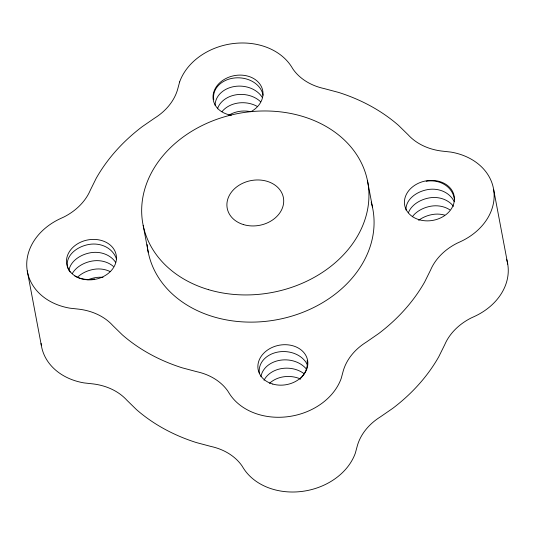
<?xml version="1.0" encoding="UTF-8"?>
<svg xmlns="http://www.w3.org/2000/svg" width="535" height="535" viewBox="0 0 535 535"><rect width="100%" height="100%" fill="white"/><g stroke="black" fill="none" stroke-linecap="round" stroke-linejoin="round"><path stroke-width="0.8" d="M493.624 189.423L507.748 264.156M367.431 180.476L372.567 207.654M143.179 225.436L148.315 252.614M27.252 270.844L41.376 345.577M506.591 259.234A60.609 48.277 -10.7 0 1 474.03 316.653L471.121 317.991A57.178 45.549 -10.7 0 0 444.699 344.781L438.753 356.785A182.977 145.747 -10.7 0 1 392.79 408.319L380.445 416.832A57.178 45.549 -10.7 0 0 357.413 445.481L355.347 453.112A60.609 48.277 -10.7 0 1 302.369 491.371A60.609 48.277 -10.7 0 1 243.244 467.891L241.833 465.637A57.185 45.549 -10.7 0 0 210.843 446.424L196.452 442.592A182.977 145.747 -10.7 0 1 136.425 409.569L126.902 400.254A57.178 45.549 -10.7 0 0 93.317 383.943L84.028 382.906A60.609 48.277 -10.7 0 1 41.075 343.43M371.183 202.096A114.363 91.09 -10.7 0 1 279.424 319.234A114.363 91.09 -10.7 0 1 147.479 247.779M147.372 246.969A114.363 91.09 -10.7 0 1 147.105 244.528M231.361 115.226A25.158 20.042 -10.7 0 1 216.327 86.764A25.158 20.042 -10.7 0 1 255.456 79.708A25.158 20.042 -10.7 0 1 251.029 111.675M259.395 373.323A24.871 19.648 2.5 0 1 278.501 351.95A24.871 19.648 2.5 0 1 307.638 365.385M307.117 360.697A24.871 19.574 -23.8 0 1 299.901 379.068M264.029 380.271A24.871 19.648 2.5 0 1 304.094 373.684M260.94 376.714A24.871 19.648 2.5 0 1 280.066 360.256A24.871 19.648 2.5 0 1 306.522 369.21M269.513 383.348A24.871 19.648 2.5 0 1 300.61 379.034M94.682 278.989A24.871 17.508 -10.5 0 1 74.833 276.007M70.179 272.041A24.871 17.508 -10.5 0 1 89.031 244.435A24.871 21.721 -11 0 1 116.429 258.94M77.782 276.949A24.871 17.508 -10.5 0 1 93.732 269.346A24.871 21.721 -11 0 1 110.13 271.553M69.048 269.847A24.871 17.508 -10.5 0 1 90.596 252.734A24.871 21.721 -11 0 1 115.6 262.31M113.42 266.43A24.871 21.721 -11 0 0 92.167 261.047A24.871 17.508 -10.5 0 0 72.218 273.733M87.894 279.818A24.871 17.508 -10.5 0 1 95.304 277.645A24.871 21.721 -11 0 1 103.028 277.391M213.759 99.57A24.871 19.648 2.5 0 1 235.166 77.916A24.871 19.648 2.5 0 1 263.053 95.25M228.739 115.326A24.871 19.648 2.5 0 1 250.741 111.701M215.123 105.415A24.871 19.648 2.5 0 1 234.437 86.503A24.871 19.648 2.5 0 1 262.404 97.637M217.451 108.852A24.871 19.648 2.5 0 1 236.002 94.809A24.871 19.648 2.5 0 1 260.612 101.757M222.065 111.568A24.871 19.648 2.5 0 1 257.623 106.639M406.025 210.034A24.871 17.508 -10.5 0 1 427.766 189.584A24.871 21.721 -11 0 1 454.148 201.548M426.201 181.285A24.871 21.721 -11 0 1 454.429 199.796M444.685 215.103A24.871 21.721 -11 0 0 432.474 214.495A24.871 17.508 -10.5 0 0 418.658 220.306M453.519 206.329A24.871 21.721 -11 0 0 429.337 197.89A24.871 17.508 -10.5 0 0 408.406 212.769M449.848 209.847A24.871 21.721 -11 0 0 430.902 206.196A24.871 17.508 -10.5 0 0 412.304 216.762M179.653 81.888L177.587 89.519A57.178 45.549 -10.7 0 1 154.555 118.168L142.21 126.681A182.977 145.747 -10.7 0 0 96.246 178.215L90.301 190.226A57.185 45.549 -10.7 0 1 63.886 217.009L60.97 218.347A60.609 48.277 -10.7 0 0 26.917 268.336A60.609 48.277 -10.7 0 0 69.911 308.173L79.193 309.21A57.178 45.549 -10.7 0 1 112.785 325.521L122.301 334.836A182.977 145.747 -10.7 0 0 182.335 367.859L196.72 371.685A57.185 45.549 -10.7 0 1 227.716 390.904L229.127 393.158A60.609 48.277 -10.7 0 0 288.251 416.638A60.609 48.277 -10.7 0 0 341.23 378.372L343.289 370.748A57.178 45.549 -10.7 0 1 366.321 342.099L378.666 333.579A182.977 145.747 -10.7 0 0 424.63 282.052L430.581 270.041A57.178 45.549 -10.7 0 1 456.997 243.258L459.906 241.92A60.609 48.277 -10.7 0 0 493.959 191.925A60.609 48.277 -10.7 0 0 450.972 152.094L441.683 151.057A57.178 45.549 -10.7 0 1 408.098 134.746L398.575 125.431A182.977 145.747 -10.7 0 0 338.548 92.408L324.156 88.576A57.185 45.549 -10.7 0 1 293.16 69.363L291.756 67.109A60.609 48.277 -10.7 0 0 232.631 43.629A60.609 48.277 -10.7 0 0 179.653 81.888M208.65 289.696A114.363 91.09 -10.7 0 0 368.368 186.12A114.363 91.09 -10.7 0 0 188.895 133.054A114.363 91.09 -10.7 0 0 208.65 289.696M419.313 219.765A25.158 20.042 -10.7 0 0 454.275 196.786A25.158 20.042 -10.7 0 0 414.658 185.344A25.158 20.042 -10.7 0 0 419.313 219.765M81.36 278.762A25.158 20.042 -10.7 0 0 116.316 255.79A25.158 20.042 -10.7 0 0 76.706 244.348A25.158 20.042 -10.7 0 0 81.36 278.762M272.763 384.063A25.158 20.042 -10.7 0 0 307.719 361.085A25.158 20.042 -10.7 0 0 268.109 349.649A25.158 20.042 -10.7 0 0 272.763 384.063M243.639 224.64A28.589 22.771 -10.7 0 0 283.57 198.746A28.589 22.771 -10.7 0 0 238.704 185.478A28.589 22.771 -10.7 0 0 243.639 224.64"/></g></svg>
